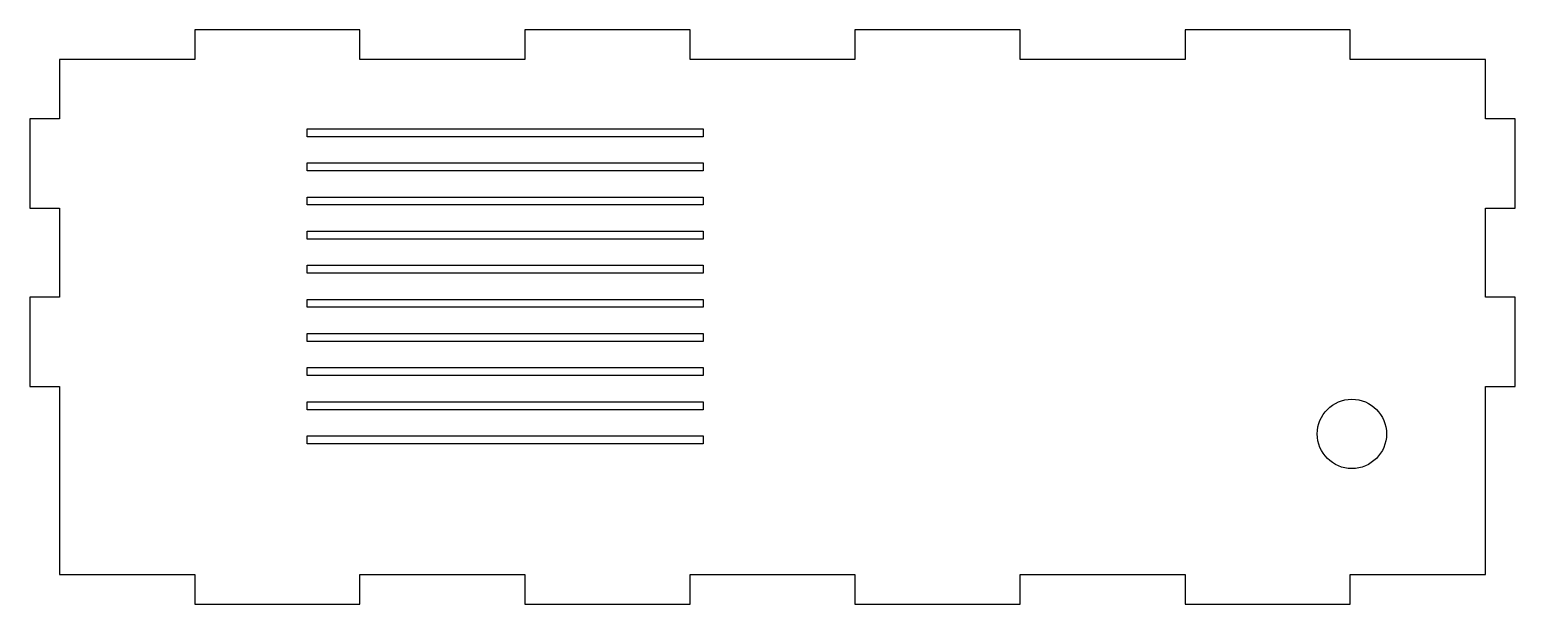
# Model space of a CAD drawing. Header units: millimetres. Extents: x -75 to 75, y -3 to 55.
import ezdxf

# ---------------------------------------------------------------- set-up
doc = ezdxf.new("R2010")
doc.units = ezdxf.units.MM
doc.layers.get('0').update_dxf_attribs({"linetype": 'CONTINUOUS'})

msp = doc.modelspace()

# ---------------------------------------------------------------- linework, layer by layer
for points in [[(-58.33, 52), (-72, 52), (-72, 46), (-75, 46), (-75, 37), (-72, 37), (-72, 28), (-75, 28), (-75, 19), (-72, 19), (-72, 0), (-58.33, 0), (-58.33, -3), (-41.67, -3), (-41.67, 0), (-25, 0), (-25, -3), (-8.33, -3), (-8.33, 0), (8.33, 0), (8.33, -3), (25, -3), (25, 0), (41.67, 0), (41.67, -3), (58.33, -3), (58.33, 0), (72, 0), (72, 19), (75, 19), (75, 28), (72, 28), (72, 37), (75, 37), (75, 46), (72, 46), (72, 52), (58.33, 52), (58.33, 55), (41.67, 55), (41.67, 52), (25, 52), (25, 55), (8.33, 55), (8.33, 52), (-8.33, 52), (-8.33, 55), (-25, 55), (-25, 52), (-41.67, 52), (-41.67, 55), (-58.33, 55)], [(-7, 44.2), (-47, 44.2), (-47, 45), (-7, 45)], [(-47, 41.56), (-7, 41.56), (-7, 40.76), (-47, 40.76)], [(-47, 38.11), (-7, 38.11), (-7, 37.31), (-47, 37.31)], [(-47, 34.67), (-7, 34.67), (-7, 33.87), (-47, 33.87)], [(-47, 31.22), (-7, 31.22), (-7, 30.42), (-47, 30.42)], [(-47, 27.78), (-7, 27.78), (-7, 26.98), (-47, 26.98)], [(-47, 24.33), (-7, 24.33), (-7, 23.53), (-47, 23.53)], [(-47, 20.89), (-7, 20.89), (-7, 20.09), (-47, 20.09)], [(-47, 17.44), (-7, 17.44), (-7, 16.64), (-47, 16.64)], [(-47, 14), (-7, 14), (-7, 13.2), (-47, 13.2)]]:
    msp.add_lwpolyline(points, close=True)
msp.add_circle((58.5, 14.2), 3.5)

doc.saveas('drawing.dxf')
